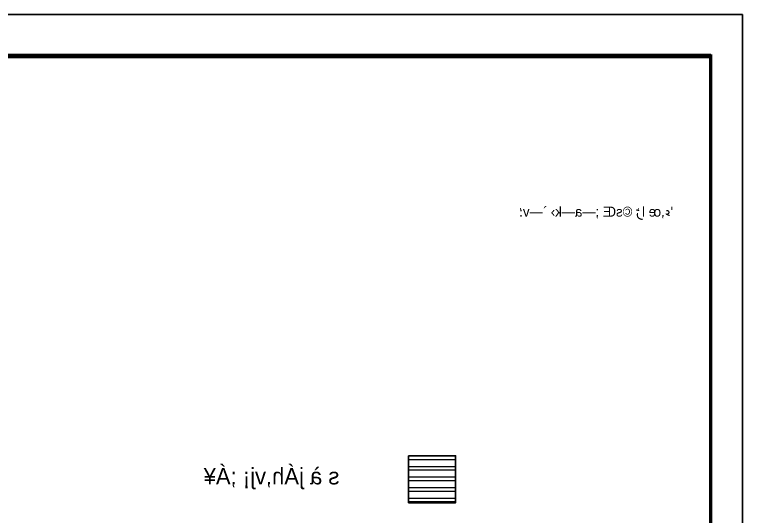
# Model space of a CAD drawing. Header units: inches. Extents: x 37.8 to 126.9, y 5.9 to 51.9.
# Drawn here: x 111.37 to 126.86, y 41.27 to 51.95 of the extents above; entities that cross this region are included whole.
import ezdxf

# ---------------------------------------------------------------- set-up
doc = ezdxf.new("R2010")
doc.units = ezdxf.units.IN
doc.header["$MEASUREMENT"] = 0
doc.layers.add('KADR', color=69, linetype='Continuous')
doc.layers.add('LAYER1', color=8, linetype='Continuous', lineweight=9)
doc.styles.add('FARSI', font='trafic.shx', dxfattribs={"height": 1})

# ---------------------------------------------------------------- blocks, each defined once
blk = doc.blocks.new('k5')
at = {"linetype": 'Continuous', "lineweight": 50, "const_width": 0.0725}
blk.add_lwpolyline([(255.11, 44.321), (255.11, 4.017), (283.525, 4.017), (283.525, 44.321)], close=True, dxfattribs=at)
at = {"linetype": 'Continuous', "lineweight": 90}
blk.add_lwpolyline([(283.525, 44.321), (255.11, 44.321), (255.11, 4.017), (283.525, 4.017), (283.525, 5.369)], dxfattribs=at)
at = {"layer": 'KADR'}
blk.add_lwpolyline([(254.5, 3.201), (284.2, 3.201), (284.2, 45.205), (254.5, 45.205)], close=True, dxfattribs=at)
at = {"style": 'FARSI', "text_generation_flag": 2}
blk.add_text("'ء,œ lڑ\xa0©sŒ ;—a—k› `—v؛", height=0.21, dxfattribs=at).set_placement((282.725, 40.907))

msp = doc.modelspace()

# ---------------------------------------------------------------- hatches: boundary and pattern name
at = {"layer": 'LAYER1', "true_color": 0xc2b093}
h = msp.add_hatch(dxfattribs=at)
h.set_pattern_fill('ANSI32', color=253, scale=0.6, angle=135)
h.set_pattern_definition([(180, (-342.80625, -70.91682), (-1e-17, -0.225), []), (180, (-342.88125, -70.84182), (-1e-17, -0.225), [])])
h.paths.add_polyline_path([(120.75643, 42.56), (119.75643, 42.56), (119.75643, 41.56), (120.75643, 41.56)])

# ---------------------------------------------------------------- linework, layer by layer
at = {"color": 0}
msp.add_lwpolyline([(119.75643, 42.56034), (120.75643, 42.56034), (120.75643, 41.56034), (119.75643, 41.56034), (119.75643, 42.56034)], dxfattribs=at)
msp.add_lwpolyline([(119.75643, 42.56034), (120.75643, 42.56034), (120.75643, 41.56034), (119.75643, 41.56034)], close=True)

# ---------------------------------------------------------------- block references
msp.add_blockref('k5', (-157.33805, 6.74042))

# ---------------------------------------------------------------- texts
at = {"style": 'FARSI', "text_generation_flag": 2}
msp.add_text('s\xa0à jÁh,vj¡ ;Á¥', height=0.35, dxfattribs=at).set_placement((118.28287, 41.95032))

doc.saveas('drawing.dxf')
